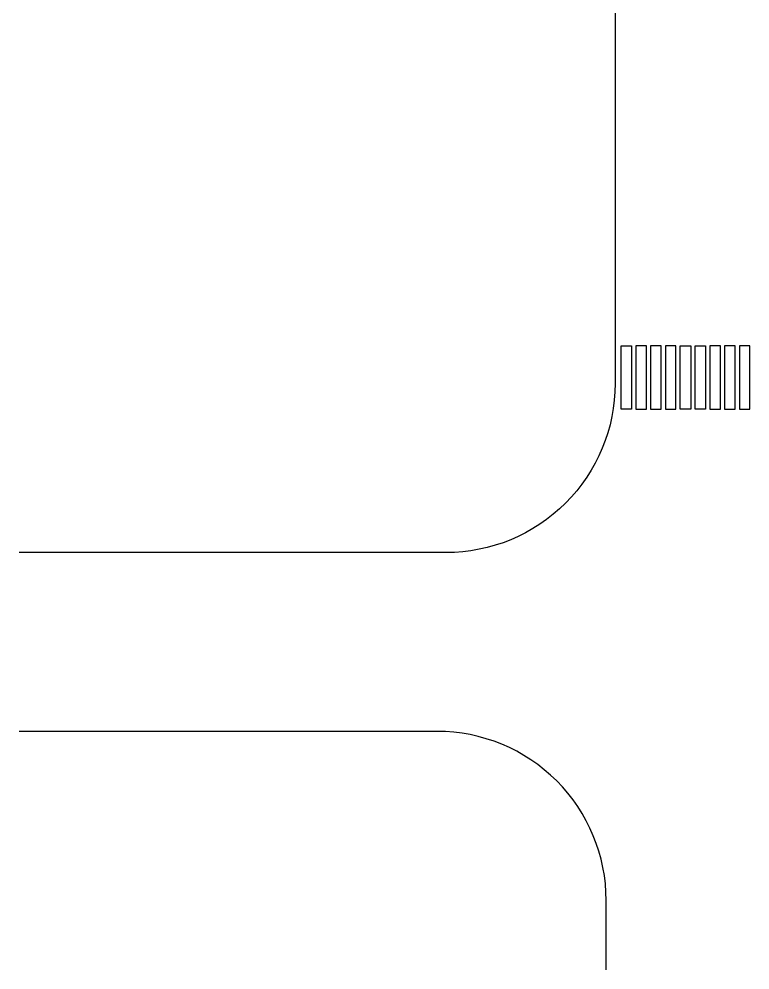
# Model space of a CAD drawing. Header units: inches. Extents: x -309 to 190, y -1585 to -1350.
# Drawn here: x -308.93 to -274.35, y -1442.7 to -1397.71 of the extents above; entities that cross this region are included whole.
import ezdxf

# ---------------------------------------------------------------- set-up
doc = ezdxf.new("R2010")
doc.units = ezdxf.units.IN
doc.header["$MEASUREMENT"] = 0
doc.layers.get('0').update_dxf_attribs({"color": 9, "linetype": 'CONTINUOUS'})
doc.layers.add('CARP', color=9, linetype='CONTINUOUS')

msp = doc.modelspace()

# ---------------------------------------------------------------- linework, layer by layer
for points in [[(-279.952, -1416.168), (-280.452, -1416.168), (-280.452, -1413.168), (-279.952, -1413.168)], [(-279.752, -1416.168), (-279.252, -1416.168), (-279.252, -1413.168), (-279.752, -1413.168)], [(-279.052, -1416.168), (-278.552, -1416.168), (-278.552, -1413.168), (-279.052, -1413.168)], [(-278.352, -1416.168), (-277.852, -1416.168), (-277.852, -1413.168), (-278.352, -1413.168)], [(-277.152, -1416.168), (-277.652, -1416.168), (-277.652, -1413.168), (-277.152, -1413.168)], [(-276.452, -1416.168), (-276.952, -1416.168), (-276.952, -1413.168), (-276.452, -1413.168)], [(-276.252, -1416.168), (-275.752, -1416.168), (-275.752, -1413.168), (-276.252, -1413.168)], [(-275.552, -1416.168), (-275.052, -1416.168), (-275.052, -1413.168), (-275.552, -1413.168)], [(-274.852, -1416.168), (-274.352, -1416.168), (-274.352, -1413.168), (-274.852, -1413.168)]]:
    msp.add_lwpolyline(points, close=True)
at = {"layer": 'CARP'}
for points in [[(-308.933, -1370.831), (-288.732, -1370.831, -0.414214), (-280.732, -1378.831), (-280.732, -1414.951, -0.414214), (-288.732, -1422.951), (-308.933, -1422.951)], [(-281.154, -1442.696), (-281.154, -1439.408, 0.414214), (-289.154, -1431.408), (-308.933, -1431.408)]]:
    msp.add_lwpolyline(points, format="xyb", dxfattribs=at)

doc.saveas('drawing.dxf')
